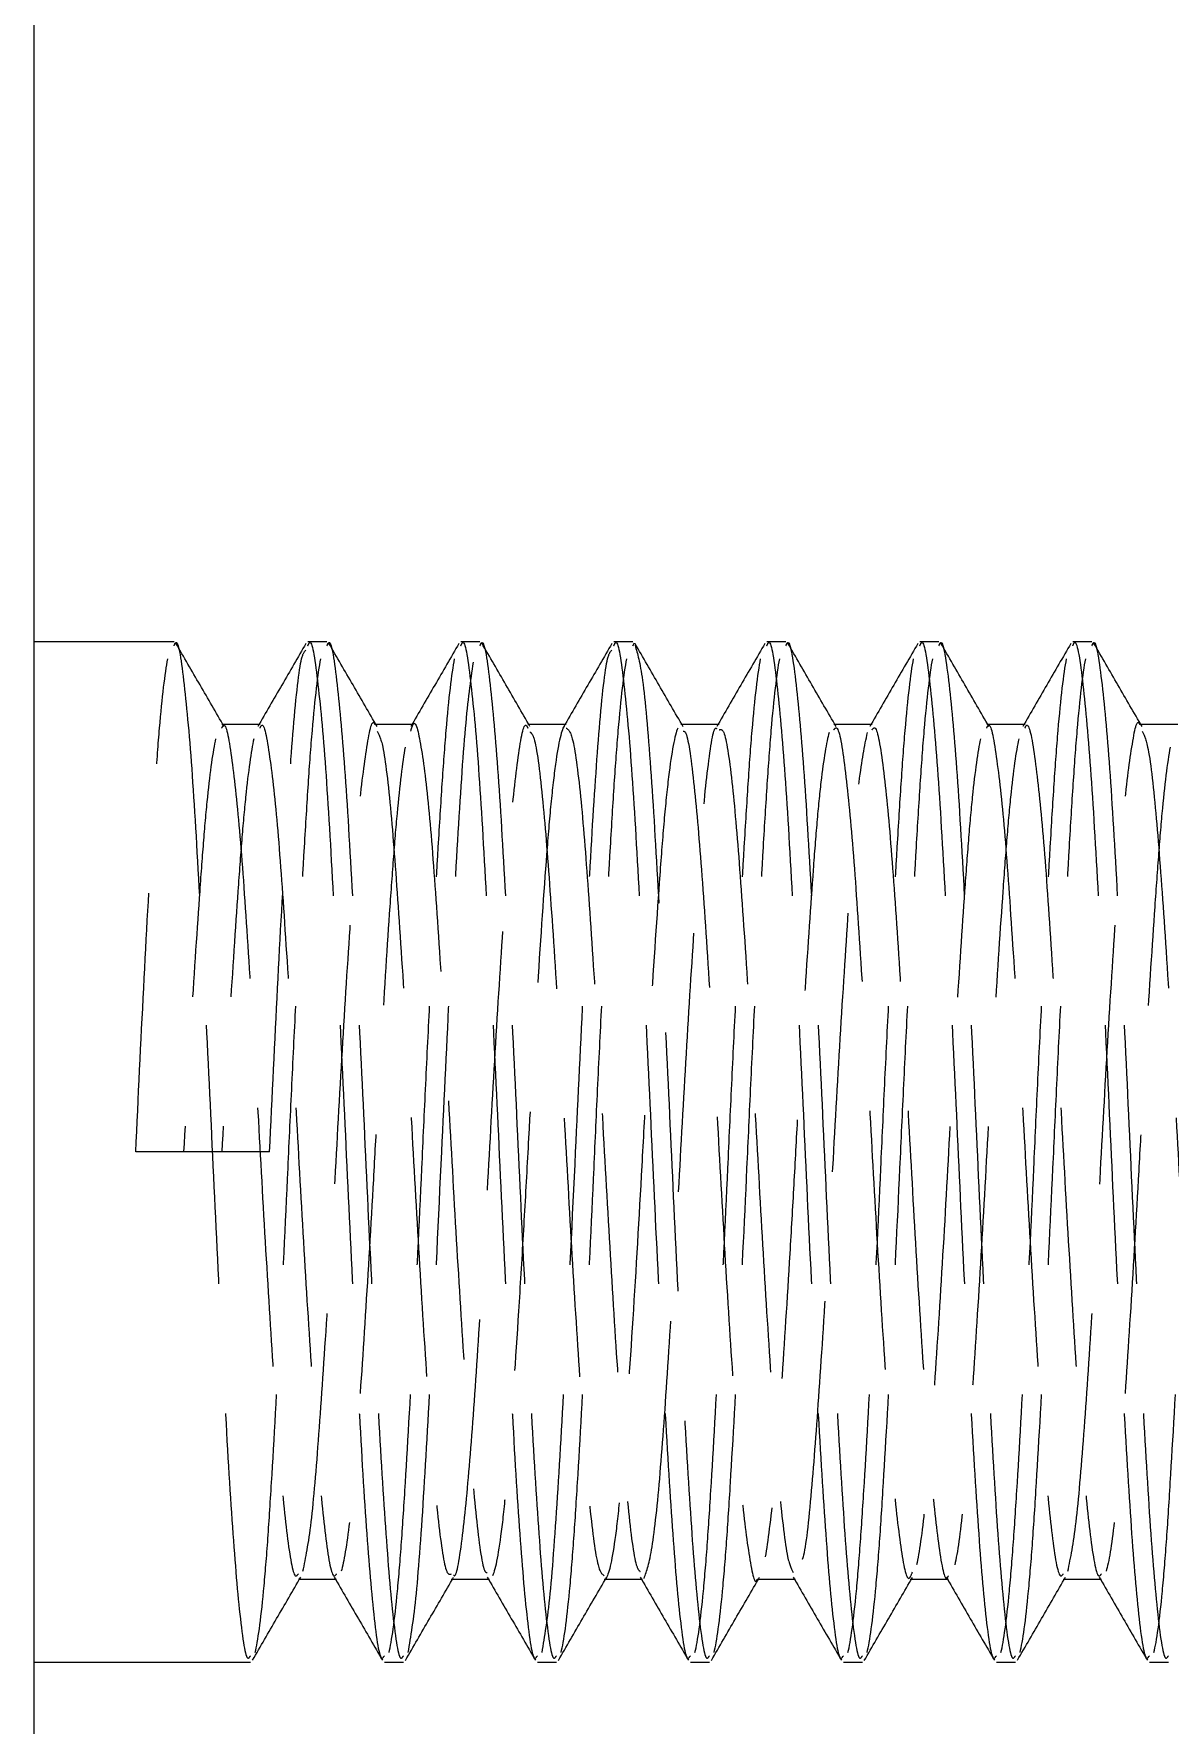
# Model space of a CAD drawing. Header units: millimetres. Extents: x 15 to 415, y 5 to 292.
# Drawn here: x 221.55 to 227.12, y 158.21 to 166.5 of the extents above; entities that cross this region are included whole.
import ezdxf

# ---------------------------------------------------------------- set-up
doc = ezdxf.new("R2010")
doc.units = ezdxf.units.MM
doc.linetypes.add('HIDDEN', pattern=[1.905, 1.27, -0.635])

msp = doc.modelspace()

# ---------------------------------------------------------------- linework, layer by layer
at = {"color": 7, "linetype": 'Continuous', "lineweight": 25}
msp.add_line((221.5499, 258.5177), (221.5499, 153.5177), dxfattribs=at)
at = {"color": 7, "linetype": 'HIDDEN', "lineweight": 18}
for p, q in [((222.2372, 163.5177), (221.5499, 163.5177)), ((222.9872, 163.5177), (222.8935, 163.5177)), ((223.7372, 163.5177), (223.6435, 163.5177)), ((224.4872, 163.5177), (224.3935, 163.5177)), ((225.2372, 163.5177), (225.1435, 163.5177)), ((225.9872, 163.5177), (225.8935, 163.5177)), ((226.7372, 163.5177), (226.6435, 163.5177)), ((224.4872, 163.497), (224.4947, 163.5125)), ((222.6592, 163.1117), (222.4717, 163.1117)), ((223.4092, 163.1117), (223.2217, 163.1117)), ((224.1592, 163.1117), (223.9717, 163.1117)), ((224.9092, 163.1117), (224.7217, 163.1117)), ((225.6592, 163.1117), (225.4717, 163.1117)), ((226.4092, 163.1117), (226.2217, 163.1117)), ((227.1592, 163.1117), (226.9717, 163.1117)), ((222.2842, 161.0177), (222.0499, 161.0177)), ((222.4717, 161.0177), (222.2842, 161.0177)), ((222.7061, 161.0177), (222.4717, 161.0177)), ((222.8467, 158.9236), (223.0342, 158.9236)), ((223.5967, 158.9236), (223.7842, 158.9236)), ((224.3467, 158.9236), (224.5342, 158.9236)), ((225.0967, 158.9236), (225.2842, 158.9236)), ((225.8467, 158.9236), (226.0342, 158.9236)), ((226.5967, 158.9236), (226.7842, 158.9236)), ((221.5499, 158.5177), (222.6124, 158.5177)), ((223.2687, 158.5177), (223.3624, 158.5177)), ((224.0187, 158.5177), (224.1124, 158.5177)), ((224.7687, 158.5177), (224.8624, 158.5177)), ((225.5187, 158.5177), (225.6124, 158.5177)), ((226.2687, 158.5177), (226.3624, 158.5177)), ((227.0187, 158.5177), (227.1124, 158.5177))]:
    msp.add_line(p, q, dxfattribs=at)
for points, knots in [([(222.2372, 163.497), (222.2397, 163.5034), (222.255, 163.543), (222.2842, 163.3548), (222.324, 162.9349), (222.3614, 162.2882), (222.4026, 161.5157), (222.4394, 160.6848), (222.4801, 159.8936), (222.5186, 159.2156), (222.5571, 158.7449), (222.5898, 158.5135), (222.6074, 158.5412), (222.6124, 158.549)], [0, 0, 0, 0, 0.020332, 0.124917, 0.229503, 0.332794, 0.438058, 0.541036, 0.646073, 0.749989, 0.853904, 0.958941, 1, 1, 1, 1]), ([(222.8935, 163.497), (222.896, 163.5034), (222.9113, 163.543), (222.9405, 163.3548), (222.9802, 162.9349), (223.0176, 162.2882), (223.0588, 161.5157), (223.0956, 160.6848), (223.1363, 159.8936), (223.1748, 159.2156), (223.2134, 158.7449), (223.246, 158.5135), (223.2637, 158.5412), (223.2687, 158.549)], [0, 0, 0, 0, 0.020332, 0.124917, 0.229503, 0.332794, 0.438059, 0.541036, 0.646073, 0.749989, 0.853904, 0.958941, 1, 1, 1, 1]), ([(222.9872, 163.497), (222.9897, 163.5034), (223.005, 163.543), (223.0342, 163.3548), (223.074, 162.9349), (223.1114, 162.2882), (223.1526, 161.5157), (223.1894, 160.6848), (223.2301, 159.8936), (223.2686, 159.2156), (223.3071, 158.7449), (223.3398, 158.5135), (223.3574, 158.5412), (223.3624, 158.549)], [0, 0, 0, 0, 0.020332, 0.124917, 0.229503, 0.332794, 0.438058, 0.541036, 0.646073, 0.749989, 0.853904, 0.958941, 1, 1, 1, 1]), ([(223.6435, 163.497), (223.646, 163.5034), (223.6613, 163.543), (223.6905, 163.3548), (223.7302, 162.9349), (223.7676, 162.2882), (223.8088, 161.5157), (223.8456, 160.6848), (223.8863, 159.8936), (223.9248, 159.2156), (223.9634, 158.7449), (223.996, 158.5135), (224.0137, 158.5412), (224.0187, 158.549)], [0, 0, 0, 0, 0.020332, 0.124917, 0.229503, 0.332794, 0.438059, 0.541036, 0.646073, 0.749989, 0.853904, 0.958941, 1, 1, 1, 1]), ([(223.7372, 163.497), (223.7397, 163.5034), (223.755, 163.543), (223.7842, 163.3548), (223.824, 162.9349), (223.8614, 162.2882), (223.9026, 161.5157), (223.9394, 160.6848), (223.9801, 159.8936), (224.0186, 159.2156), (224.0571, 158.7449), (224.0898, 158.5135), (224.1074, 158.5412), (224.1124, 158.549)], [0, 0, 0, 0, 0.020332, 0.124917, 0.229503, 0.332794, 0.438058, 0.541036, 0.646073, 0.749989, 0.853904, 0.958941, 1, 1, 1, 1]), ([(224.3935, 163.497), (224.396, 163.5034), (224.4113, 163.543), (224.4405, 163.3548), (224.4802, 162.9349), (224.5176, 162.2882), (224.5588, 161.5157), (224.5956, 160.6848), (224.6363, 159.8936), (224.6748, 159.2156), (224.7134, 158.7449), (224.746, 158.5135), (224.7637, 158.5412), (224.7687, 158.549)], [0, 0, 0, 0, 0.020332, 0.124917, 0.229503, 0.332794, 0.438059, 0.541036, 0.646073, 0.749989, 0.853904, 0.958941, 1, 1, 1, 1]), ([(225.1435, 163.497), (225.146, 163.5034), (225.1613, 163.543), (225.1905, 163.3548), (225.2302, 162.9349), (225.2676, 162.2882), (225.3088, 161.5157), (225.3456, 160.6848), (225.3863, 159.8936), (225.4248, 159.2156), (225.4634, 158.7449), (225.496, 158.5135), (225.5137, 158.5412), (225.5187, 158.549)], [0, 0, 0, 0, 0.020332, 0.124917, 0.229503, 0.332794, 0.438059, 0.541036, 0.646073, 0.749989, 0.853904, 0.958941, 1, 1, 1, 1]), ([(225.2372, 163.497), (225.2397, 163.5034), (225.255, 163.543), (225.2842, 163.3548), (225.324, 162.9349), (225.3614, 162.2882), (225.4026, 161.5157), (225.4394, 160.6848), (225.4801, 159.8936), (225.5186, 159.2156), (225.5571, 158.7449), (225.5898, 158.5135), (225.6074, 158.5412), (225.6124, 158.549)], [0, 0, 0, 0, 0.020332, 0.124917, 0.229503, 0.332794, 0.438058, 0.541036, 0.646073, 0.749989, 0.853904, 0.958941, 1, 1, 1, 1]), ([(225.8935, 163.497), (225.896, 163.5034), (225.9113, 163.543), (225.9405, 163.3548), (225.9802, 162.9349), (226.0176, 162.2882), (226.0588, 161.5157), (226.0956, 160.6848), (226.1363, 159.8936), (226.1748, 159.2156), (226.2134, 158.7449), (226.246, 158.5135), (226.2637, 158.5412), (226.2687, 158.549)], [0, 0, 0, 0, 0.020332, 0.124917, 0.229503, 0.332794, 0.438059, 0.541036, 0.646073, 0.749989, 0.853904, 0.958941, 1, 1, 1, 1]), ([(225.9872, 163.497), (225.9897, 163.5034), (226.005, 163.543), (226.0342, 163.3548), (226.074, 162.9349), (226.1114, 162.2882), (226.1526, 161.5157), (226.1894, 160.6848), (226.2301, 159.8936), (226.2686, 159.2156), (226.3071, 158.7449), (226.3398, 158.5135), (226.3574, 158.5412), (226.3624, 158.549)], [0, 0, 0, 0, 0.020332, 0.124917, 0.229503, 0.332794, 0.438058, 0.541036, 0.646073, 0.749989, 0.853904, 0.958941, 1, 1, 1, 1]), ([(226.6435, 163.497), (226.646, 163.5034), (226.6613, 163.543), (226.6905, 163.3548), (226.7302, 162.9349), (226.7676, 162.2882), (226.8088, 161.5157), (226.8456, 160.6848), (226.8863, 159.8936), (226.9248, 159.2156), (226.9634, 158.7449), (226.996, 158.5135), (227.0137, 158.5412), (227.0187, 158.549)], [0, 0, 0, 0, 0.020332, 0.124917, 0.229503, 0.332794, 0.438059, 0.541036, 0.646073, 0.749989, 0.853904, 0.958941, 1, 1, 1, 1]), ([(226.7372, 163.497), (226.7397, 163.5034), (226.755, 163.543), (226.7842, 163.3548), (226.824, 162.9349), (226.8614, 162.2882), (226.9026, 161.5157), (226.9394, 160.6848), (226.9801, 159.8936), (227.0186, 159.2156), (227.0571, 158.7449), (227.0898, 158.5135), (227.1074, 158.5412), (227.1124, 158.549)], [0, 0, 0, 0, 0.020332, 0.124917, 0.229503, 0.332794, 0.438058, 0.541036, 0.646073, 0.749989, 0.853904, 0.958941, 1, 1, 1, 1]), ([(222.0499, 161.0177), (222.0619, 161.2834), (222.0751, 161.5579), (222.1021, 162.0807), (222.1158, 162.3282), (222.1351, 162.6508), (222.1411, 162.7496), (222.1534, 162.9325), (222.1598, 163.0175), (222.1795, 163.2461), (222.1933, 163.3627), (222.2066, 163.4335)], [0, 0, 0, 0, 0.25, 0.25, 0.5, 0.5, 0.625, 0.625, 0.75, 0.75, 1, 1, 1, 1]), ([(222.4827, 163.1023), (222.4433, 163.1701), (222.3646, 163.3059), (222.2859, 163.4417), (222.2466, 163.5096)], [0, 0, 0, 0, 0.499888, 1, 1, 1, 1]), ([(222.6351, 158.5647), (222.6486, 158.6189), (222.6627, 158.7216), (222.6832, 158.9364), (222.6899, 159.0179), (222.7028, 159.1963), (222.7089, 159.2921), (222.7282, 159.6077), (222.7421, 159.8543), (222.7699, 160.3827), (222.7836, 160.6636), (222.8025, 161.0745), (222.8087, 161.2113), (222.8219, 161.4873), (222.8287, 161.6252), (222.8494, 162.03), (222.8635, 162.287), (222.8833, 162.6226), (222.8896, 162.7256), (222.9021, 162.9151), (222.9086, 163.0031), (222.9288, 163.2402), (222.943, 163.3609), (222.9566, 163.4335)], [0, 0, 0, 0, 0.125, 0.125, 0.1875, 0.1875, 0.25, 0.25, 0.375, 0.375, 0.5, 0.5, 0.5625, 0.5625, 0.625, 0.625, 0.75, 0.75, 0.8125, 0.8125, 0.875, 0.875, 1, 1, 1, 1]), ([(222.884, 163.509), (222.8446, 163.441), (222.7659, 163.3051), (222.6871, 163.1693), (222.6478, 163.1014)], [0, 0, 0, 0, 0.500131, 1, 1, 1, 1]), ([(222.7061, 161.0177), (222.7189, 161.2895), (222.7446, 161.836), (222.7853, 162.5686), (222.8221, 163.1264), (222.8571, 163.4482), (222.8767, 163.469), (222.8835, 163.4763)], [0, 0, 0, 0, 0.219641, 0.441653, 0.659311, 0.881804, 1, 1, 1, 1]), ([(223.2329, 163.1019), (223.1935, 163.1698), (223.1147, 163.3056), (223.036, 163.4415), (222.9967, 163.5095)], [0, 0, 0, 0, 0.499875, 1, 1, 1, 1]), ([(223.2913, 158.5647), (223.3048, 158.6189), (223.319, 158.7216), (223.3395, 158.9364), (223.3462, 159.0179), (223.3591, 159.1963), (223.3651, 159.2921), (223.3845, 159.6077), (223.3984, 159.8543), (223.4261, 160.3827), (223.4399, 160.6636), (223.4587, 161.0745), (223.4649, 161.2113), (223.4781, 161.4873), (223.4849, 161.6252), (223.5056, 162.03), (223.5197, 162.287), (223.5396, 162.6226), (223.5459, 162.7256), (223.5584, 162.9151), (223.5649, 163.0031), (223.585, 163.2402), (223.5992, 163.3609), (223.6129, 163.4335)], [0, 0, 0, 0, 0.125, 0.125, 0.1875, 0.1875, 0.25, 0.25, 0.375, 0.375, 0.5, 0.5, 0.5625, 0.5625, 0.625, 0.625, 0.75, 0.75, 0.8125, 0.8125, 0.875, 0.875, 1, 1, 1, 1]), ([(223.634, 163.509), (223.5946, 163.441), (223.5159, 163.3051), (223.4371, 163.1693), (223.3978, 163.1014)], [0, 0, 0, 0, 0.500131, 1, 1, 1, 1]), ([(223.9824, 163.1027), (223.943, 163.1706), (223.8642, 163.3065), (223.7855, 163.4424), (223.7462, 163.5103)], [0, 0, 0, 0, 0.4998661, 1, 1, 1, 1]), ([(224.0413, 158.5647), (224.0549, 158.644), (224.0819, 158.8009), (224.1195, 159.343), (224.1619, 160.0872), (224.2037, 160.964), (224.2446, 161.8358), (224.2853, 162.5686), (224.3221, 163.1264), (224.3571, 163.4482), (224.3767, 163.469), (224.3835, 163.4763)], [0, 0, 0, 0, 0.11554, 0.228916, 0.34371, 0.480699, 0.594759, 0.71005, 0.82308, 0.93862, 1, 1, 1, 1]), ([(224.1351, 158.5647), (224.1486, 158.6189), (224.1627, 158.7216), (224.1832, 158.9364), (224.1899, 159.0179), (224.2028, 159.1963), (224.2089, 159.2921), (224.2282, 159.6077), (224.2421, 159.8543), (224.2699, 160.3827), (224.2836, 160.6636), (224.3025, 161.0745), (224.3087, 161.2113), (224.3219, 161.4873), (224.3287, 161.6252), (224.3494, 162.03), (224.3635, 162.287), (224.3833, 162.6226), (224.3896, 162.7256), (224.4021, 162.9151), (224.4086, 163.0031), (224.4288, 163.2402), (224.443, 163.3609), (224.4566, 163.4335)], [0, 0, 0, 0, 0.125, 0.125, 0.1875, 0.1875, 0.25, 0.25, 0.375, 0.375, 0.5, 0.5, 0.5625, 0.5625, 0.625, 0.625, 0.75, 0.75, 0.8125, 0.8125, 0.875, 0.875, 1, 1, 1, 1]), ([(224.384, 163.509), (224.3446, 163.441), (224.2659, 163.3051), (224.1871, 163.1693), (224.1478, 163.1014)], [0, 0, 0, 0, 0.5001315, 1, 1, 1, 1]), ([(224.7334, 163.1009), (224.6941, 163.1688), (224.6153, 163.3046), (224.5366, 163.4405), (224.4973, 163.5084)], [0, 0, 0, 0, 0.4998783, 1, 1, 1, 1]), ([(224.4974, 163.4999), (224.5096, 163.4586), (224.535, 163.3731), (224.574, 162.9274), (224.6114, 162.2902), (224.6526, 161.5152), (224.6894, 160.6849), (224.7301, 159.8935), (224.7686, 159.2156), (224.8071, 158.7449), (224.8398, 158.5135), (224.8574, 158.5412), (224.8624, 158.549)], [0, 0, 0, 0, 0.100196, 0.207737, 0.313946, 0.422184, 0.52807, 0.636075, 0.742926, 0.849777, 0.957781, 1, 1, 1, 1]), ([(224.7913, 158.5647), (224.8048, 158.6189), (224.819, 158.7216), (224.8395, 158.9364), (224.8462, 159.0179), (224.8591, 159.1963), (224.8651, 159.2921), (224.8845, 159.6077), (224.8984, 159.8543), (224.9261, 160.3827), (224.9399, 160.6636), (224.9587, 161.0745), (224.9649, 161.2113), (224.9781, 161.4873), (224.9849, 161.6252), (225.0056, 162.03), (225.0197, 162.287), (225.0396, 162.6226), (225.0459, 162.7256), (225.0584, 162.9151), (225.0649, 163.0031), (225.085, 163.2402), (225.0992, 163.3609), (225.1129, 163.4335)], [0, 0, 0, 0, 0.125, 0.125, 0.1875, 0.1875, 0.25, 0.25, 0.375, 0.375, 0.5, 0.5, 0.5625, 0.5625, 0.625, 0.625, 0.75, 0.75, 0.8125, 0.8125, 0.875, 0.875, 1, 1, 1, 1]), ([(224.8851, 158.5647), (224.8986, 158.6189), (224.9127, 158.7216), (224.9332, 158.9364), (224.9399, 159.0179), (224.9528, 159.1963), (224.9589, 159.2921), (224.9782, 159.6077), (224.9921, 159.8543), (225.0199, 160.3827), (225.0336, 160.6636), (225.0525, 161.0745), (225.0587, 161.2113), (225.0719, 161.4873), (225.0787, 161.6252), (225.0994, 162.03), (225.1135, 162.287), (225.1333, 162.6226), (225.1396, 162.7256), (225.1521, 162.9151), (225.1586, 163.0031), (225.1788, 163.2402), (225.193, 163.3609), (225.2066, 163.4335)], [0, 0, 0, 0, 0.125, 0.125, 0.1875, 0.1875, 0.25, 0.25, 0.375, 0.375, 0.5, 0.5, 0.5625, 0.5625, 0.625, 0.625, 0.75, 0.75, 0.8125, 0.8125, 0.875, 0.875, 1, 1, 1, 1]), ([(225.134, 163.509), (225.0946, 163.441), (225.0159, 163.3051), (224.9371, 163.1693), (224.8978, 163.1014)], [0, 0, 0, 0, 0.500131, 1, 1, 1, 1]), ([(225.4828, 163.1021), (225.4434, 163.17), (225.3646, 163.3059), (225.2859, 163.4418), (225.2465, 163.5098)], [0, 0, 0, 0, 0.4998619, 1, 1, 1, 1]), ([(225.5413, 158.5647), (225.5548, 158.6189), (225.569, 158.7216), (225.5895, 158.9364), (225.5962, 159.0179), (225.6091, 159.1963), (225.6151, 159.2921), (225.6345, 159.6077), (225.6484, 159.8543), (225.6761, 160.3827), (225.6899, 160.6636), (225.7087, 161.0745), (225.7149, 161.2113), (225.7281, 161.4873), (225.7349, 161.6252), (225.7556, 162.03), (225.7697, 162.287), (225.7896, 162.6226), (225.7959, 162.7256), (225.8084, 162.9151), (225.8149, 163.0031), (225.835, 163.2402), (225.8492, 163.3609), (225.8629, 163.4335)], [0, 0, 0, 0, 0.125, 0.125, 0.1875, 0.1875, 0.25, 0.25, 0.375, 0.375, 0.5, 0.5, 0.5625, 0.5625, 0.625, 0.625, 0.75, 0.75, 0.8125, 0.8125, 0.875, 0.875, 1, 1, 1, 1]), ([(225.6351, 158.5647), (225.6486, 158.6189), (225.6627, 158.7216), (225.6832, 158.9364), (225.6899, 159.0179), (225.7028, 159.1963), (225.7089, 159.2921), (225.7282, 159.6077), (225.7421, 159.8543), (225.7699, 160.3827), (225.7836, 160.6636), (225.8025, 161.0745), (225.8087, 161.2113), (225.8219, 161.4873), (225.8287, 161.6252), (225.8494, 162.03), (225.8635, 162.287), (225.8833, 162.6226), (225.8896, 162.7256), (225.9021, 162.9151), (225.9086, 163.0031), (225.9288, 163.2402), (225.943, 163.3609), (225.9566, 163.4335)], [0, 0, 0, 0, 0.125, 0.125, 0.1875, 0.1875, 0.25, 0.25, 0.375, 0.375, 0.5, 0.5, 0.5625, 0.5625, 0.625, 0.625, 0.75, 0.75, 0.8125, 0.8125, 0.875, 0.875, 1, 1, 1, 1]), ([(225.884, 163.509), (225.8446, 163.441), (225.7659, 163.3051), (225.6871, 163.1693), (225.6478, 163.1014)], [0, 0, 0, 0, 0.500131, 1, 1, 1, 1]), ([(226.2327, 163.1023), (226.1933, 163.1701), (226.1146, 163.3059), (226.0359, 163.4417), (225.9966, 163.5096)], [0, 0, 0, 0, 0.4998879, 1, 1, 1, 1]), ([(226.2913, 158.5647), (226.3048, 158.6189), (226.319, 158.7216), (226.3395, 158.9364), (226.3462, 159.0179), (226.3591, 159.1963), (226.3651, 159.2921), (226.3845, 159.6077), (226.3984, 159.8543), (226.4261, 160.3827), (226.4399, 160.6636), (226.4587, 161.0745), (226.4649, 161.2113), (226.4781, 161.4873), (226.4849, 161.6252), (226.5056, 162.03), (226.5197, 162.287), (226.5396, 162.6226), (226.5459, 162.7256), (226.5584, 162.9151), (226.5649, 163.0031), (226.585, 163.2402), (226.5992, 163.3609), (226.6129, 163.4335)], [0, 0, 0, 0, 0.125, 0.125, 0.1875, 0.1875, 0.25, 0.25, 0.375, 0.375, 0.5, 0.5, 0.5625, 0.5625, 0.625, 0.625, 0.75, 0.75, 0.8125, 0.8125, 0.875, 0.875, 1, 1, 1, 1]), ([(226.3851, 158.5647), (226.3986, 158.6189), (226.4127, 158.7216), (226.4332, 158.9364), (226.4399, 159.0179), (226.4528, 159.1963), (226.4589, 159.2921), (226.4782, 159.6077), (226.4921, 159.8543), (226.5199, 160.3827), (226.5336, 160.6636), (226.5525, 161.0745), (226.5587, 161.2113), (226.5719, 161.4873), (226.5787, 161.6252), (226.5994, 162.03), (226.6135, 162.287), (226.6333, 162.6226), (226.6396, 162.7256), (226.6521, 162.9151), (226.6586, 163.0031), (226.6788, 163.2402), (226.693, 163.3609), (226.7066, 163.4335)], [0, 0, 0, 0, 0.125, 0.125, 0.1875, 0.1875, 0.25, 0.25, 0.375, 0.375, 0.5, 0.5, 0.5625, 0.5625, 0.625, 0.625, 0.75, 0.75, 0.8125, 0.8125, 0.875, 0.875, 1, 1, 1, 1]), ([(226.634, 163.509), (226.5946, 163.441), (226.5159, 163.3051), (226.4371, 163.1693), (226.3978, 163.1014)], [0, 0, 0, 0, 0.500131, 1, 1, 1, 1]), ([(226.9829, 163.1019), (226.9435, 163.1698), (226.8647, 163.3056), (226.786, 163.4415), (226.7467, 163.5094)], [0, 0, 0, 0, 0.499875, 1, 1, 1, 1]), ([(227.0413, 158.5647), (227.0548, 158.6189), (227.069, 158.7216), (227.0895, 158.9364), (227.0962, 159.0179), (227.1091, 159.1963), (227.1151, 159.2921), (227.1345, 159.6077), (227.1484, 159.8543), (227.1761, 160.3827), (227.1899, 160.6636), (227.2087, 161.0745), (227.2149, 161.2113), (227.2281, 161.4873), (227.2349, 161.6252), (227.2556, 162.03), (227.2697, 162.287), (227.2896, 162.6226), (227.2959, 162.7256), (227.3084, 162.9151), (227.3149, 163.0031), (227.335, 163.2402), (227.3492, 163.3609), (227.3629, 163.4335)], [0, 0, 0, 0, 0.125, 0.125, 0.1875, 0.1875, 0.25, 0.25, 0.375, 0.375, 0.5, 0.5, 0.5625, 0.5625, 0.625, 0.625, 0.75, 0.75, 0.8125, 0.8125, 0.875, 0.875, 1, 1, 1, 1]), ([(223.3851, 158.5647), (223.3987, 158.644), (223.4256, 158.8009), (223.4632, 159.343), (223.5056, 160.0873), (223.5474, 160.9635), (223.5883, 161.8373), (223.629, 162.5629), (223.6654, 163.1377), (223.6917, 163.3247), (223.7047, 163.417)], [0, 0, 0, 0, 0.123835, 0.24535, 0.368386, 0.515209, 0.637458, 0.761026, 0.882171, 1, 1, 1, 1]), ([(222.4717, 163.0945), (222.4741, 163.0998), (222.4894, 163.1329), (222.5186, 162.9752), (222.5584, 162.6236), (222.5957, 162.0818), (222.637, 161.4349), (222.6737, 160.7388), (222.7144, 160.0761), (222.753, 159.5082), (222.7915, 159.1139), (222.8241, 158.9201), (222.8418, 158.9433), (222.8468, 158.9498)], [0, 0, 0, 0, 0.0201256, 0.1247336, 0.2293423, 0.3326532, 0.4379419, 0.5409385, 0.6459991, 0.7499366, 0.8538725, 0.9589338, 1, 1, 1, 1]), ([(222.6591, 163.0944), (222.6616, 163.0998), (222.6769, 163.1329), (222.7061, 162.9753), (222.7459, 162.6236), (222.7832, 162.0818), (222.8245, 161.4349), (222.8612, 160.7388), (222.9019, 160.0761), (222.9405, 159.5082), (222.979, 159.114), (223.0116, 158.9202), (223.0293, 158.9433), (223.0342, 158.9498)], [0, 0, 0, 0, 0.020335, 0.124941, 0.229548, 0.332857, 0.438144, 0.541138, 0.646197, 0.750132, 0.854066, 0.959125, 1, 1, 1, 1]), ([(222.8695, 158.963), (222.8831, 159.0294), (222.91, 159.1609), (222.9476, 159.6148), (222.9873, 160.2009), (223.0271, 160.878), (223.0645, 161.5705), (223.1057, 162.1998), (223.1425, 162.7135), (223.1832, 163.0189), (223.2088, 163.1485), (223.2217, 163.1117), (223.2217, 163.1117)], [0, 0, 0, 0, 0.112193, 0.222281, 0.333748, 0.445218, 0.555304, 0.667497, 0.777249, 0.889199, 0.999954, 1, 1, 1, 1]), ([(223.3976, 163.0785), (223.4015, 163.0919), (223.4183, 163.1496), (223.4477, 163.0261), (223.4884, 162.712), (223.5252, 162.2007), (223.5664, 161.5711), (223.6038, 160.8783), (223.6436, 160.2029), (223.6834, 159.6098), (223.7207, 159.1813), (223.7525, 158.9569), (223.7689, 158.9567), (223.7726, 158.9566)], [0, 0, 0, 0, 0.031167, 0.13511, 0.24018, 0.343184, 0.448481, 0.551802, 0.656417, 0.761035, 0.864353, 0.96965, 1, 1, 1, 1]), ([(223.6079, 158.9432), (223.6091, 158.9422), (223.6232, 158.9306), (223.652, 159.1193), (223.6904, 159.5063), (223.729, 160.076), (223.7697, 160.7381), (223.8065, 161.4343), (223.8477, 162.0813), (223.8851, 162.6232), (223.9248, 162.9751), (223.954, 163.1329), (223.9694, 163.0997), (223.9719, 163.0943)], [0, 0, 0, 0, 0.0107014, 0.1190541, 0.2262511, 0.333443, 0.441798, 0.5480222, 0.6566104, 0.7631616, 0.8710465, 0.9789358, 1, 1, 1, 1]), ([(224.1518, 163.1074), (224.1378, 163.0911), (224.1225, 163.0268), (224.0996, 162.8625), (224.0921, 162.7968), (224.0774, 162.6475), (224.0705, 162.5644), (224.05, 162.2937), (224.0348, 162.0743), (224.0044, 161.5949), (223.9891, 161.336), (223.9685, 160.9583), (223.9616, 160.8323), (223.9471, 160.5787), (223.9395, 160.4522), (223.9167, 160.0837), (223.9013, 159.8536), (223.8801, 159.5635), (223.8735, 159.4761), (223.8592, 159.3149), (223.8518, 159.2423), (223.8291, 159.0556), (223.8136, 158.9738), (223.7992, 158.941)], [0, 0, 0, 0, 0.125, 0.125, 0.1875, 0.1875, 0.25, 0.25, 0.375, 0.375, 0.5, 0.5, 0.5625, 0.5625, 0.625, 0.625, 0.75, 0.75, 0.8125, 0.8125, 0.875, 0.875, 1, 1, 1, 1]), ([(226.2217, 163.0946), (226.2241, 163.0999), (226.2394, 163.133), (226.2685, 162.9757), (226.3083, 162.6244), (226.3457, 162.0829), (226.3869, 161.436), (226.4237, 160.74), (226.4644, 160.0772), (226.5029, 159.5091), (226.5414, 159.1144), (226.5741, 158.9203), (226.5918, 158.9434), (226.5968, 158.9499)], [0, 0, 0, 0, 0.019949, 0.124552, 0.229165, 0.332472, 0.437762, 0.54076, 0.645817, 0.749761, 0.85369, 0.958755, 1, 1, 1, 1]), ([(226.4091, 163.0945), (226.4116, 163.0999), (226.4268, 163.1331), (226.456, 162.9757), (226.4958, 162.6244), (226.5332, 162.0829), (226.5744, 161.436), (226.6112, 160.74), (226.6519, 160.0772), (226.6904, 159.5091), (226.7289, 159.1145), (226.7616, 158.9204), (226.7793, 158.9434), (226.7842, 158.9498)], [0, 0, 0, 0, 0.020158, 0.124759, 0.22937, 0.332675, 0.437963, 0.540959, 0.646014, 0.749956, 0.853883, 0.958945, 1, 1, 1, 1]), ([(226.6194, 158.9628), (226.633, 159.0291), (226.6599, 159.1603), (226.6976, 159.6139), (226.7373, 160.1998), (226.7771, 160.8768), (226.8144, 161.5694), (226.8556, 162.1988), (226.8924, 162.7128), (226.9332, 163.0186), (226.9588, 163.1484), (226.9717, 163.1116), (226.9717, 163.1115)], [0, 0, 0, 0, 0.112171, 0.222242, 0.333683, 0.445137, 0.555197, 0.667371, 0.777103, 0.889028, 0.999769, 1, 1, 1, 1]), ([(222.441, 163.0412), (222.4277, 162.9819), (222.4139, 162.8842), (222.3942, 162.6927), (222.3877, 162.6216), (222.3755, 162.4684), (222.3694, 162.3856), (222.3502, 162.1154), (222.3365, 161.9081), (222.3095, 161.4702), (222.2963, 161.2403), (222.2842, 161.0177)], [0, 0, 0, 0, 0.25, 0.25, 0.375, 0.375, 0.5, 0.5, 0.75, 0.75, 1, 1, 1, 1]), ([(222.6285, 163.0412), (222.6152, 162.9819), (222.6014, 162.8842), (222.5817, 162.6927), (222.5752, 162.6216), (222.563, 162.4684), (222.5569, 162.3856), (222.5377, 162.1154), (222.524, 161.9081), (222.497, 161.4702), (222.4838, 161.2403), (222.4717, 161.0177)], [0, 0, 0, 0, 0.25, 0.25, 0.375, 0.375, 0.5, 0.5, 0.75, 0.75, 1, 1, 1, 1]), ([(223.233, 163.0794), (223.2421, 163.0624), (223.2641, 163.021), (223.301, 162.7044), (223.3377, 162.2028), (223.3789, 161.5705), (223.4163, 160.8785), (223.4561, 160.2025), (223.4959, 159.611), (223.5332, 159.1771), (223.569, 158.9402), (223.5892, 158.9472), (223.5967, 158.9498)], [0, 0, 0, 0, 0.075806, 0.184091, 0.290247, 0.398765, 0.505247, 0.613063, 0.720882, 0.827361, 0.93588, 1, 1, 1, 1]), ([(223.9827, 163.0755), (223.9892, 163.0696), (224.0085, 163.0521), (224.0432, 162.784), (224.08, 162.3173), (224.1207, 161.7037), (224.1592, 161.0183), (224.1977, 160.3326), (224.2384, 159.7198), (224.2752, 159.2491), (224.3137, 158.9631), (224.3366, 158.9476), (224.3467, 158.9408)], [0, 0, 0, 0, 0.05506, 0.163458, 0.269496, 0.377657, 0.484666, 0.591668, 0.699832, 0.805868, 0.914265, 1, 1, 1, 1]), ([(224.1593, 163.0945), (224.1694, 163.0877), (224.1922, 163.0725), (224.2307, 162.7869), (224.2675, 162.3165), (224.3082, 161.7039), (224.3467, 161.0182), (224.3852, 160.3328), (224.4259, 159.719), (224.4627, 159.2522), (224.4971, 158.985), (224.5162, 158.9671), (224.5225, 158.9612)], [0, 0, 0, 0, 0.085737, 0.194373, 0.300645, 0.409045, 0.516289, 0.623527, 0.73193, 0.8382, 0.946836, 1, 1, 1, 1]), ([(224.7067, 163.0942), (224.6923, 163.0612), (224.6767, 162.9793), (224.6541, 162.7924), (224.6467, 162.7197), (224.6324, 162.5585), (224.6258, 162.471), (224.6046, 162.1807), (224.5891, 161.9506), (224.5664, 161.582), (224.5588, 161.4555), (224.5443, 161.2019), (224.5374, 161.0759), (224.5168, 160.6982), (224.5015, 160.4393), (224.4711, 159.96), (224.4559, 159.7407), (224.4354, 159.4701), (224.4284, 159.3871), (224.4138, 159.238), (224.4062, 159.1723), (224.3834, 159.0082), (224.3681, 158.9441), (224.354, 158.9279)], [0, 0, 0, 0, 0.125, 0.125, 0.1875, 0.1875, 0.25, 0.25, 0.375, 0.375, 0.4375, 0.4375, 0.5, 0.5, 0.625, 0.625, 0.75, 0.75, 0.8125, 0.8125, 0.875, 0.875, 1, 1, 1, 1]), ([(224.5415, 158.9279), (224.5547, 158.9644), (224.5809, 159.0375), (224.6209, 159.4172), (224.6582, 159.9514), (224.6994, 160.6003), (224.7362, 161.2959), (224.7769, 161.9583), (224.8155, 162.5282), (224.8539, 162.9153), (224.8826, 163.1042), (224.8965, 163.0931), (224.8977, 163.0922)], [0, 0, 0, 0, 0.110315, 0.220635, 0.329582, 0.440618, 0.549236, 0.660029, 0.769643, 0.879248, 0.990044, 1, 1, 1, 1]), ([(224.7336, 163.0787), (224.7372, 163.0786), (224.7535, 163.0783), (224.7852, 162.8545), (224.8225, 162.4264), (224.8623, 161.8336), (224.9021, 161.1583), (224.9395, 160.4653), (224.9807, 159.8361), (225.0174, 159.3222), (225.0582, 159.0166), (225.0838, 158.8869), (225.0967, 158.9237), (225.0967, 158.9238)], [0, 0, 0, 0, 0.030481, 0.139244, 0.245967, 0.354025, 0.462089, 0.568807, 0.677571, 0.783968, 0.892494, 0.999866, 1, 1, 1, 1]), ([(224.9092, 163.0855), (224.9167, 163.0882), (224.9369, 163.0953), (224.9726, 162.8588), (225.01, 162.4253), (225.0498, 161.8339), (225.0896, 161.158), (225.127, 160.466), (225.1682, 159.8335), (225.2049, 159.3318), (225.2417, 159.0154), (225.2636, 158.9738), (225.2726, 158.9568)], [0, 0, 0, 0, 0.06399, 0.172605, 0.279184, 0.387094, 0.495011, 0.601584, 0.710201, 0.816453, 0.924831, 1, 1, 1, 1]), ([(225.4489, 163.0721), (225.4358, 163.0277), (225.422, 162.9447), (225.4019, 162.7713), (225.3954, 162.7056), (225.3827, 162.5616), (225.3768, 162.4843), (225.3581, 162.2305), (225.3446, 162.032), (225.3175, 161.6043), (225.304, 161.3758), (225.2853, 161.0386), (225.2794, 160.9276), (225.2667, 160.7023), (225.2601, 160.5892), (225.2401, 160.2552), (225.2263, 160.0404), (225.2066, 159.7551), (225.2002, 159.6661), (225.1879, 159.5028), (225.1819, 159.4275), (225.1626, 159.2195), (225.1489, 159.1079), (225.1354, 159.0339)], [0, 0, 0, 0, 0.125, 0.125, 0.1875, 0.1875, 0.25, 0.25, 0.375, 0.375, 0.5, 0.5, 0.5625, 0.5625, 0.625, 0.625, 0.75, 0.75, 0.8125, 0.8125, 0.875, 0.875, 1, 1, 1, 1]), ([(225.3186, 159.0215), (225.32, 159.0253), (225.3345, 159.0629), (225.3635, 159.3393), (225.4002, 159.8296), (225.4414, 160.465), (225.4788, 161.1558), (225.5186, 161.8335), (225.5583, 162.4196), (225.5959, 162.8739), (225.6228, 163.0056), (225.6364, 163.0721)], [0, 0, 0, 0, 0.013814, 0.137978, 0.259699, 0.384128, 0.506226, 0.629848, 0.753479, 0.875569, 1, 1, 1, 1]), ([(225.4717, 163.0856), (225.4767, 163.0921), (225.4943, 163.1153), (225.5269, 162.9219), (225.5654, 162.528), (225.6039, 161.9603), (225.6446, 161.2977), (225.6814, 160.6018), (225.7226, 159.9542), (225.76, 159.4138), (225.7998, 159.0558), (225.8327, 158.8959), (225.8516, 158.9442), (225.8577, 158.9598)], [0, 0, 0, 0, 0.039533, 0.141588, 0.24256, 0.34352, 0.44558, 0.545632, 0.64791, 0.748272, 0.849886, 0.951508, 1, 1, 1, 1]), ([(225.6592, 163.0856), (225.6641, 163.0921), (225.6818, 163.1154), (225.7144, 162.9219), (225.7529, 162.528), (225.7914, 161.9603), (225.8321, 161.2977), (225.8689, 160.6017), (225.9101, 159.9545), (225.9475, 159.4125), (225.9873, 159.0605), (226.0165, 158.9026), (226.0318, 158.9356), (226.0343, 158.9409)], [0, 0, 0, 0, 0.0408865, 0.1459449, 0.2498876, 0.3538184, 0.458882, 0.5618773, 0.667165, 0.7704801, 0.8750839, 0.9796969, 1, 1, 1, 1]), ([(226.191, 163.0409), (226.1776, 162.9814), (226.1638, 162.8837), (226.1441, 162.692), (226.1377, 162.6208), (226.1254, 162.4675), (226.1194, 162.3847), (226.1001, 162.1144), (226.0864, 161.907), (226.0594, 161.469), (226.0462, 161.2391), (226.0221, 160.7939), (226.0089, 160.564), (225.9819, 160.1262), (225.9682, 159.9189), (225.9489, 159.6488), (225.9429, 159.5662), (225.9306, 159.413), (225.9242, 159.3419), (225.9045, 159.1506), (225.8907, 159.053), (225.8774, 158.9939)], [0, 0, 0, 0, 0.125, 0.125, 0.1875, 0.1875, 0.25, 0.25, 0.375, 0.375, 0.5, 0.5, 0.625, 0.625, 0.75, 0.75, 0.8125, 0.8125, 0.875, 0.875, 1, 1, 1, 1]), ([(226.3785, 163.0409), (226.3651, 162.9814), (226.3513, 162.8837), (226.3316, 162.692), (226.3252, 162.6208), (226.3129, 162.4675), (226.3069, 162.3847), (226.2876, 162.1144), (226.2739, 161.907), (226.2469, 161.469), (226.2337, 161.2391), (226.2096, 160.7939), (226.1964, 160.564), (226.1694, 160.1262), (226.1557, 159.9189), (226.1364, 159.6488), (226.1304, 159.5662), (226.1181, 159.413), (226.1117, 159.3419), (226.092, 159.1506), (226.0782, 159.053), (226.0649, 158.9939)], [0, 0, 0, 0, 0.125, 0.125, 0.1875, 0.1875, 0.25, 0.25, 0.375, 0.375, 0.5, 0.5, 0.625, 0.625, 0.75, 0.75, 0.8125, 0.8125, 0.875, 0.875, 1, 1, 1, 1]), ([(226.983, 163.0793), (226.9921, 163.0624), (227.0141, 163.0212), (227.0509, 162.7051), (227.0876, 162.2038), (227.1289, 161.5717), (227.1662, 160.8797), (227.206, 160.2036), (227.2458, 159.6119), (227.2832, 159.1777), (227.319, 158.9404), (227.3392, 158.9472), (227.3467, 158.9497)], [0, 0, 0, 0, 0.075606, 0.183896, 0.290051, 0.39857, 0.505057, 0.61287, 0.720695, 0.827172, 0.935693, 1, 1, 1, 1]), ([(223.3704, 163.0011), (223.357, 162.9269), (223.3433, 162.8152), (223.324, 162.607), (223.3179, 162.5318), (223.3057, 162.3684), (223.2993, 162.2793), (223.2796, 161.9939), (223.2658, 161.779), (223.2457, 161.445), (223.2392, 161.3319), (223.2265, 161.1066), (223.2206, 160.9955), (223.2019, 160.6584), (223.1884, 160.4299), (223.1613, 160.0023), (223.1478, 159.8039), (223.1291, 159.5502), (223.1232, 159.473), (223.1105, 159.3291), (223.1039, 159.2634), (223.0839, 159.0902), (223.0701, 159.0073), (223.057, 158.963)], [0, 0, 0, 0, 0.125, 0.125, 0.1875, 0.1875, 0.25, 0.25, 0.375, 0.375, 0.4375, 0.4375, 0.5, 0.5, 0.625, 0.625, 0.75, 0.75, 0.8125, 0.8125, 0.875, 0.875, 1, 1, 1, 1]), ([(227.1204, 163.0007), (227.1069, 162.9264), (227.0932, 162.8146), (227.0739, 162.6063), (227.0679, 162.531), (227.0556, 162.3675), (227.0492, 162.2784), (227.0295, 161.9928), (227.0157, 161.7779), (226.9957, 161.4439), (226.9891, 161.3307), (226.9764, 161.1054), (226.9705, 160.9944), (226.9518, 160.6572), (226.9383, 160.4287), (226.9112, 160.0013), (226.8977, 159.8029), (226.879, 159.5494), (226.8731, 159.4722), (226.8604, 159.3284), (226.8539, 159.2627), (226.8338, 159.0897), (226.82, 159.0069), (226.8069, 158.9628)], [0, 0, 0, 0, 0.125, 0.125, 0.1875, 0.1875, 0.25, 0.25, 0.375, 0.375, 0.4375, 0.4375, 0.5, 0.5, 0.625, 0.625, 0.75, 0.75, 0.8125, 0.8125, 0.875, 0.875, 1, 1, 1, 1]), ([(222.6223, 158.5269), (222.6616, 158.5949), (222.7403, 158.7307), (222.8191, 158.8665), (222.8584, 158.9344)], [0, 0, 0, 0, 0.500122, 1, 1, 1, 1]), ([(223.0228, 158.934), (223.0621, 158.8661), (223.1409, 158.7302), (223.2196, 158.5943), (223.259, 158.5264)], [0, 0, 0, 0, 0.499869, 1, 1, 1, 1]), ([(223.3715, 158.5256), (223.4109, 158.5936), (223.4896, 158.7295), (223.5684, 158.8653), (223.6078, 158.9333)], [0, 0, 0, 0, 0.500138, 1, 1, 1, 1]), ([(223.7728, 158.934), (223.8121, 158.8661), (223.8909, 158.7302), (223.9696, 158.5943), (224.009, 158.5264)], [0, 0, 0, 0, 0.4998685, 1, 1, 1, 1]), ([(224.1216, 158.5257), (224.1609, 158.5937), (224.2396, 158.7295), (224.3183, 158.8652), (224.3577, 158.9331)], [0, 0, 0, 0, 0.500112, 1, 1, 1, 1]), ([(224.5228, 158.934), (224.5621, 158.8661), (224.6409, 158.7302), (224.7196, 158.5943), (224.759, 158.5264)], [0, 0, 0, 0, 0.499869, 1, 1, 1, 1]), ([(224.8717, 158.5259), (224.911, 158.5938), (224.9897, 158.7297), (225.0685, 158.8655), (225.1079, 158.9334)], [0, 0, 0, 0, 0.500125, 1, 1, 1, 1]), ([(225.2728, 158.934), (225.3121, 158.8661), (225.3909, 158.7302), (225.4696, 158.5943), (225.509, 158.5264)], [0, 0, 0, 0, 0.499869, 1, 1, 1, 1]), ([(225.6212, 158.525), (225.6605, 158.593), (225.7392, 158.7289), (225.818, 158.8647), (225.8574, 158.9326)], [0, 0, 0, 0, 0.500134, 1, 1, 1, 1]), ([(226.0228, 158.934), (226.0621, 158.8661), (226.1409, 158.7302), (226.2196, 158.5943), (226.259, 158.5264)], [0, 0, 0, 0, 0.499869, 1, 1, 1, 1]), ([(226.3723, 158.5269), (226.4116, 158.5949), (226.4903, 158.7307), (226.5691, 158.8665), (226.6084, 158.9344)], [0, 0, 0, 0, 0.500122, 1, 1, 1, 1]), ([(226.7728, 158.934), (226.8121, 158.8661), (226.8909, 158.7302), (226.9696, 158.5943), (227.009, 158.5264)], [0, 0, 0, 0, 0.499869, 1, 1, 1, 1])]:
    msp.add_open_spline(points, degree=3, knots=knots, dxfattribs=at)

doc.saveas('drawing.dxf')
